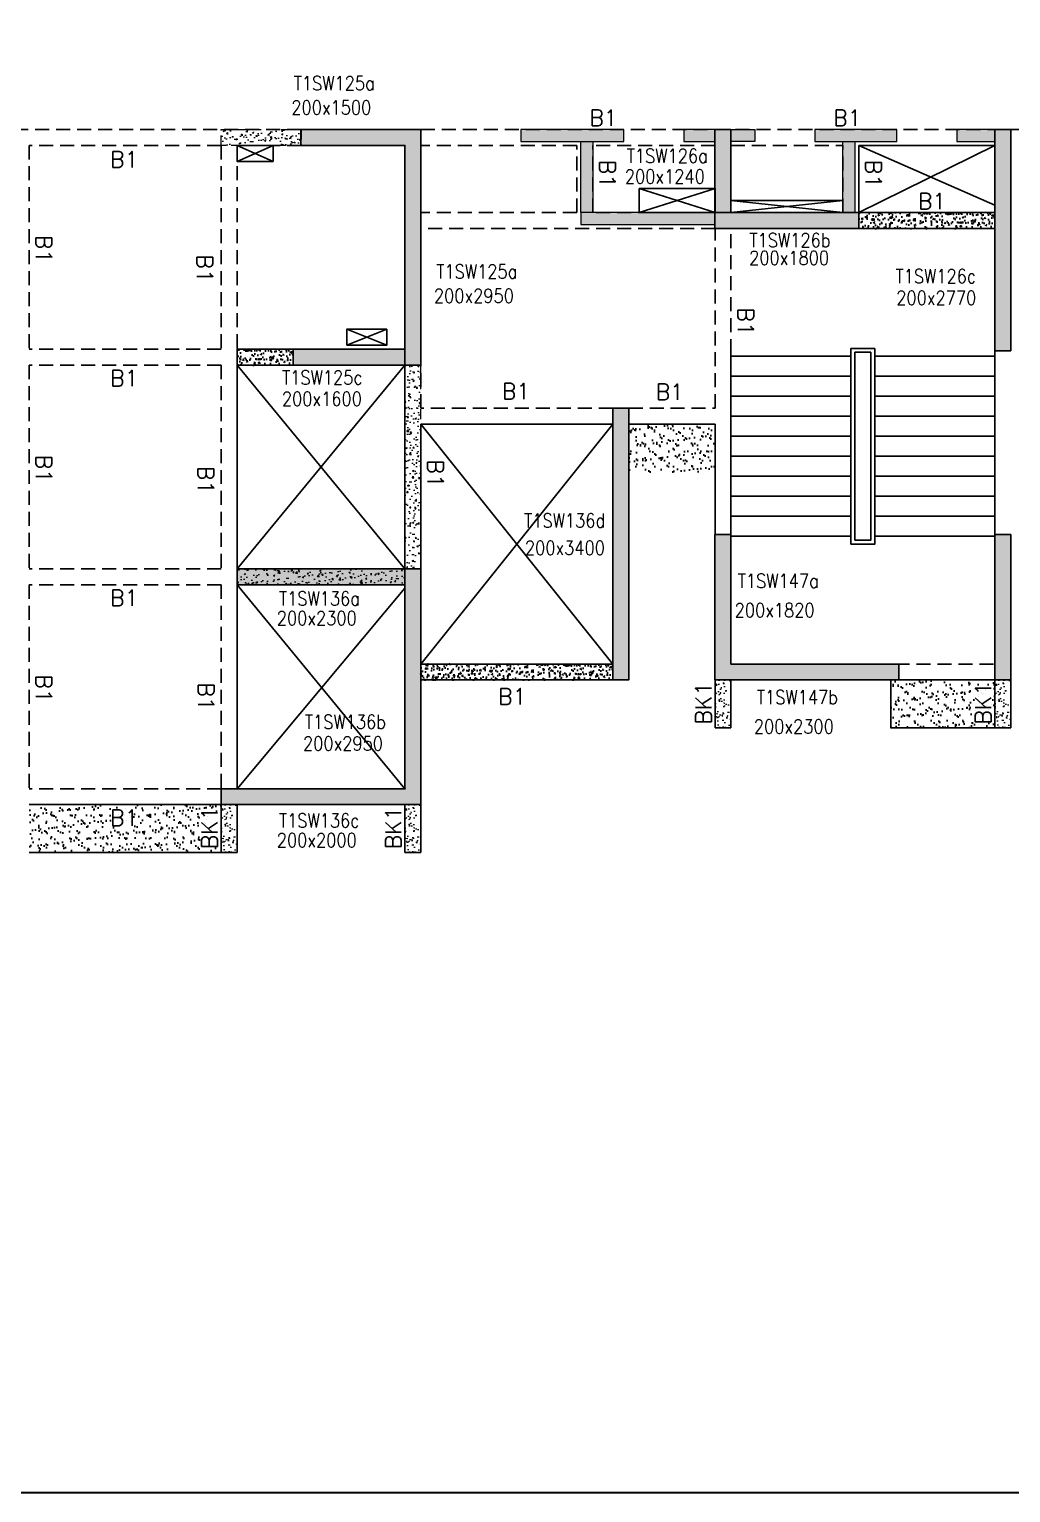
# Model space of a CAD drawing. Header units: millimetres. Extents: x 1078357 to 2594950, y -4969473 to -4636555.
# Drawn here: x 1881181 to 1893461, y -4673748 to -4655435 of the extents above; entities that cross this region are included whole.
import ezdxf

# ---------------------------------------------------------------- set-up
doc = ezdxf.new("R2010")
doc.units = ezdxf.units.MM
doc.header["$PDMODE"] = 35
for name, pattern in [('CONTINOUS', [0]), ('HIDDEN', [0.375, 0.25, -0.125]), ('New Retail block$0$CONTINOUS', [0])]:
    doc.linetypes.add(name, pattern=pattern)
for name, color, linetype, lineweight in [('A-_ANOTDIMA_D-', 6, 'Continuous', 13), ('Boundary', 40, 'Continuous', 30), ('COL. NO.', 30, 'Continuous', 25), ('COL. SIZE', 7, 'Continuous', 25), ('HATCH', 8, 'Continuous', 30), ('Origin', 40, 'Continuous', 30), ('RCC UPSTAND', 43, 'Continuous', 30), ('S-NON STR RCC WALL', 8, 'Continuous', 0)]:
    doc.layers.add(name, color=color, linetype=linetype, lineweight=lineweight)
for name, color, linetype in [('B-200x650', 241, 'HIDDEN'), ('NON STR. RCC WALL', 6, 'Continuous'), ('S-COLUMN_SHEAR WALL', 1, 'Continuous'), ('S-CUT OUT', 3, 'Continuous'), ('S-PROJECTION', 54, 'New Retail block$0$CONTINOUS'), ('S-STAIR', 8, 'Continuous')]:
    doc.layers.add(name, color=color, linetype=linetype)
doc.styles.add('ROMANS', font='romans.shx', dxfattribs={"width": 0.85})
pattern_1 = [(37.47015413, (-4383526.34, 23391890.04), (-4.72361136, 146.8264517), [0, -115.824, 0, -129.54, 0, -123.825]), (7.4701541, (-4383526.34, 23391890.04), (134.9689868, 214.9772528), [0, -62.484, 0, -104.394, 0, -40.005]), (327.47015413, (-4383620.06, 23391890.08), (237.29790347, 0.3075449), [0, -38.1, 0, -137.16, 0, -179.07]), (317.4701541, (-4383620.06, 23391890.08), (229.1017424, 66.759465), [0, -19.05, 0, -89.916, 0, -102.87])]
pattern_2 = [(50, (1842933.23, -4659539.53), (182.18467, -15.9391), [19.05, -209.55]), (355, (1842933.23, -4659539.53), (-35.2434, 191.05685), [15.24, -167.6406]), (100.45144, (1842948.41, -4659540.86), (146.94125, 175.11775), [16.19, -178.09024]), (46.1842, (1842933.23, -4659488.73), (271.079, -42.0423), [28.575, -314.325]), (96.63556, (1842955.82, -4659492.24), (237.4041, 247.4261), [24.285, -267.1356]), (351.18415, (1842933.23, -4659488.73), (237.4041, 247.4261), [22.86, -251.4597]), (21, (1842958.63, -4659501.43), (151.6144, -102.2652), [19.05, -209.55]), (326, (1842958.63, -4659501.43), (61.802, 184.188), [15.24, -167.64]), (71.45144, (1842971.27, -4659509.95), (213.4164, 81.9228), [16.19, -178.0899]), (37.5, (1842933.23, -4659539.53), (3.0886, 84.55504), [0, -165.608, 0, -170.18, 0, -168.275]), (7.5, (1842933.23, -4659539.53), (66.81966, 100.18057), [0, -97.028, 0, -161.798, 0, -64.135]), (327.5, (1842876.59, -4659539.53), (135.5906, -5.72874), [0, -63.5, 0, -198.12, 0, -262.89]), (317.5, (1842851.19, -4659539.53), (148.12918, 25.4265), [0, -82.55, 0, -131.572, 0, -186.69])]

# ---------------------------------------------------------------- blocks, each defined once
blk = doc.blocks.new('G$CD63B60BD')
at = {"layer": 'COL. NO.', "linetype": 'Continuous', "style": 'ROMANS', "width": 0.85}
for s, p in [('T1SW125a', (71784, 7441, -320)), ('T1SW126a', (75951, 6532, -320)), ('T1SW126b', (77486, 5476, -320)), ('T1SW125a', (73568, 5083, -320)), ('T1SW126c', (79314, 5025, -320)), ('T1SW125c', (71638, 3759, -320)), ('T1SW136d', (74667, 1967, 0)), ('T1SW147a', (77339, 1214, -320)), ('T1SW136a', (71599, 993, -320)), ('T1SW147b', (77579, -243, -320)), ('T1SW136b', (71924, -552, -320)), ('T1SW136c', (71599, -1785, -320))]:
    blk.add_text(s, height=175, dxfattribs=at).set_placement(p)
at = {"layer": 'COL. SIZE', "linetype": 'Continuous', "style": 'ROMANS', "width": 0.85}
for s, p in [('200x1500', (71754, 7138, -320)), ('200x1240', (75927, 6271, -320)), ('200x1800', (77482, 5253, -320)), ('200x2950', (73538, 4779, -320)), ('200x2770', (79323, 4753, -320)), ('200x1600', (71636, 3489, -320)), ('200x3400', (74677, 1628, 0)), ('200x2300', (71572, 745, -320)), ('200x1820', (77301, 847, -320)), ('200x2300', (77541, -609, -320)), ('200x2950', (71900, -821, -320)), ('200x2000', (71572, -2033, -320))]:
    blk.add_text(s, height=175, dxfattribs=at).set_placement(p)

msp = doc.modelspace()

# ---------------------------------------------------------------- hatches: boundary and pattern name
at = {"layer": 'HATCH'}
h = msp.add_hatch(dxfattribs=at)
h.set_pattern_fill('AR-SAND', color=8, scale=3, angle=179.97015)
h.set_pattern_definition([(37.47015413, (-3278506.63, 18709820.77), (-4.72361136, 146.8264517), [0, -115.824, 0, -129.54, 0, -123.825]), (7.4701541, (-3278506.63, 18709820.77), (134.9689868, 214.9772528), [0, -62.484, 0, -104.394, 0, -40.005]), (327.4701541, (-3278600.36, 18709820.82), (237.2979035, 0.3075449), [0, -38.1, 0, -137.16, 0, -179.07]), (317.4701541, (-3278600.36, 18709820.82), (229.1017424, 66.759465), [0, -19.05, 0, -89.916, 0, -102.87])])
h.paths.add_polyline_path([(1889761.3, -4660377.7), (1888681.3, -4660377.7), (1888681.3, -4660977.7), (1889761.3, -4660977.7)])
h = msp.add_hatch(dxfattribs=at)
h.set_pattern_fill('AR-SAND', color=8, scale=3, angle=179.97015)
h.set_pattern_definition(pattern_1)
h.paths.add_polyline_path([(1893261.3, -4664176.1), (1891961.3, -4664177.8), (1891961.3, -4663577.8), (1892021.4, -4663577.8), (1892061.3, -4663577.8), (1893261.3, -4663577.8), (1893261.3, -4664176.1)], is_closed=False)
h.paths.add_polyline_path([(1892854, -4663591.3), (1892487.4, -4663591.3), (1892487.4, -4663891.3), (1892854, -4663891.3)], flags=24)
h = msp.add_hatch(dxfattribs=at)
h.set_pattern_fill('AR-SAND', color=8, scale=3, angle=179.97015)
h.set_pattern_definition(pattern_1)
h.paths.add_polyline_path([(1881181.4, -4665137.8), (1883581.3, -4665137.8), (1883581.3, -4665737.8), (1881181.4, -4665737.8)])
at = {"layer": 'RCC UPSTAND'}
h = msp.add_hatch(dxfattribs=at)
h.set_pattern_fill('AR-CONC', color=8, scale=20, angle=90)
h.set_pattern_definition([(140, (-1316438.89, -7195147.35), (12.550427, 143.4520365), [15, -165]), (85, (-1316438.89, -7195147.35), (-150.438427, -27.7502667), [12, -132]), (190.4514445, (-1316437.84, -7195135.4), (-137.887998, 115.7017693), [12.7480384, -140.2284224]), (136.1842, (-1316478.89, -7195147.35), (33.103856, 213.448266), [22.5, -247.5]), (186.6356355, (-1316476.13, -7195129.57), (-194.82372, 186.932389), [19.122068, -210.342752]), (81.184164, (-1316478.89, -7195147.35), (-194.82372, 186.932389), [18, -198]), (111, (-1316468.89, -7195127.35), (80.523778, 119.3814104), [15, -165]), (56, (-1316468.89, -7195127.35), (-145.030009, 48.6630664), [12, -132]), (161.4514447, (-1316462.17, -7195117.4), (-64.5062306, 168.0444753), [12.748038, -140.2284224]), (127.5, (-1316438.885, -7195147.355), (-66.57877077, 2.43197106), [0, -130.4, 0, -134, 0, -132.5]), (97.5, (-1316438.885, -7195147.355), (-78.8823424, 52.6139075), [0, -76.4, 0, -127.4, 0, -50.5]), (57.5, (-1316438.885, -7195191.955), (4.51097435, 106.7644872), [0, -50, 0, -156, 0, -207]), (47.5, (-1316438.885, -7195211.955), (-20.0209965, 116.6372339), [0, -65, 0, -103.6, 0, -147])])
h.paths.add_polyline_path([(1893261.1, -4657727.8), (1893261.1, -4657927.8), (1891561.1, -4657927.8), (1891561.1, -4657727.8)])
h = msp.add_hatch(dxfattribs=at)
h.set_pattern_fill('AR-CONC', color=8, scale=20, angle=90)
h.set_pattern_definition([(140, (-1325218.86, -7196857.36), (12.550427, 143.4520365), [15, -165]), (85, (-1325218.86, -7196857.36), (-150.438427, -27.7502667), [12, -132]), (190.4514445, (-1325217.82, -7196845.41), (-137.887998, 115.7017693), [12.7480384, -140.2284224]), (136.1842, (-1325258.86, -7196857.36), (33.103856, 213.448266), [22.5, -247.5]), (186.6356355, (-1325256.1, -7196839.58), (-194.82372, 186.932389), [19.122068, -210.342752]), (81.184164, (-1325258.86, -7196857.36), (-194.82372, 186.932389), [18, -198]), (111, (-1325248.86, -7196837.36), (80.523778, 119.3814104), [15, -165]), (56, (-1325248.86, -7196837.36), (-145.030009, 48.6630664), [12, -132]), (161.4514447, (-1325242.15, -7196827.41), (-64.5062306, 168.0444753), [12.748038, -140.2284224]), (127.5, (-1325218.86, -7196857.363), (-66.57877077, 2.43197106), [0, -130.4, 0, -134, 0, -132.5]), (97.5, (-1325218.86, -7196857.36), (-78.8823424, 52.6139075), [0, -76.4, 0, -127.4, 0, -50.5]), (57.5, (-1325218.86, -7196901.963), (4.51097435, 106.7644872), [0, -50, 0, -156, 0, -207]), (47.5, (-1325218.86, -7196921.96), (-20.0209965, 116.6372339), [0, -65, 0, -103.6, 0, -147])])
h.paths.add_polyline_path([(1884481.1, -4659437.8), (1884481.1, -4659637.8), (1883781.1, -4659637.9), (1883781.1, -4659437.9)])
h = msp.add_hatch(dxfattribs=at)
h.set_pattern_fill('AR-CONC', color=8, scale=20, angle=90)
h.set_pattern_definition([(140, (-1321218.86, -7200797.35), (12.550427, 143.4520365), [15, -165]), (85, (-1321218.86, -7200797.35), (-150.438427, -27.7502667), [12, -132]), (190.4514445, (-1321217.81, -7200785.4), (-137.887998, 115.7017693), [12.7480384, -140.2284224]), (136.1842, (-1321258.86, -7200797.35), (33.103856, 213.448266), [22.5, -247.5]), (186.6356355, (-1321256.1, -7200779.56), (-194.82372, 186.932389), [19.122068, -210.342752]), (81.184164, (-1321258.86, -7200797.35), (-194.82372, 186.932389), [18, -198]), (111, (-1321248.86, -7200777.35), (80.523778, 119.3814104), [15, -165]), (56, (-1321248.86, -7200777.35), (-145.030009, 48.6630664), [12, -132]), (161.4514447, (-1321242.15, -7200767.4), (-64.5062306, 168.0444753), [12.748038, -140.2284224]), (127.5, (-1321218.857, -7200797.35), (-66.57877077, 2.43197106), [0, -130.4, 0, -134, 0, -132.5]), (97.5, (-1321218.86, -7200797.35), (-78.8823424, 52.6139075), [0, -76.4, 0, -127.4, 0, -50.5]), (57.5, (-1321218.857, -7200841.95), (4.51097435, 106.7644872), [0, -50, 0, -156, 0, -207]), (47.5, (-1321218.86, -7200861.95), (-20.0209965, 116.6372339), [0, -65, 0, -103.6, 0, -147])])
h.paths.add_polyline_path([(1888481.1, -4663377.8), (1888481.1, -4663577.8), (1886081.1, -4663577.8), (1886081.1, -4663377.8)])
at = {"layer": 'S-COLUMN_SHEAR WALL', "lineweight": 25}
h = msp.add_hatch(color=1, dxfattribs=at)
h.dxf.hatch_style = 1
h.paths.add_polyline_path([(1884581.1, -4656887.8), (1885881.1, -4656887.8), (1885881.1, -4659637.8), (1886081.1, -4659637.8), (1886081.1, -4656687.8), (1884581.1, -4656687.8)])
h = msp.add_hatch(color=1, dxfattribs=at)
h.dxf.hatch_style = 1
h.paths.add_polyline_path([(1889961.1, -4656687.8), (1889761.1, -4656687.8), (1889761.1, -4657727.8), (1889961.1, -4657727.8)])
h = msp.add_hatch(color=1, dxfattribs=at)
h.dxf.hatch_style = 1
h.paths.add_polyline_path([(1893461.1, -4656687.8), (1893261.1, -4656687.8), (1893261.1, -4659457.8), (1893461.1, -4659457.8)])
h = msp.add_hatch(color=1, dxfattribs=at)
h.dxf.hatch_style = 1
h.paths.add_polyline_path([(1889761.1, -4657927.8), (1891561.1, -4657927.8), (1891561.1, -4657727.8), (1889761.1, -4657727.8)])
h = msp.add_hatch(color=1, dxfattribs=at)
h.dxf.hatch_style = 1
h.paths.add_polyline_path([(1885881.1, -4659437.8), (1885881.1, -4659637.8), (1884481.1, -4659637.8), (1884481.1, -4659437.8)])
h = msp.add_hatch(color=1, dxfattribs=at)
h.dxf.hatch_style = 1
h.paths.add_polyline_path([(1888481.1, -4663577.8), (1888681.1, -4663577.8), (1888681.1, -4660177.8), (1888481.1, -4660177.8)])
h = msp.add_hatch(color=1, dxfattribs=at)
h.dxf.hatch_style = 1
h.paths.add_polyline_path([(1889761.1, -4663577.8), (1892061.1, -4663577.8), (1892061.1, -4663377.8), (1889961.1, -4663377.8), (1889961.1, -4661757.8), (1889761.1, -4661757.8)])
h = msp.add_hatch(color=1, dxfattribs=at)
h.dxf.hatch_style = 1
h.paths.add_polyline_path([(1893461.1, -4661757.8), (1893261.1, -4661757.8), (1893261.1, -4663577.8), (1893461.1, -4663577.8)])
h = msp.add_hatch(color=1, dxfattribs=at)
h.dxf.hatch_style = 1
h.paths.add_polyline_path([(1883581.1, -4665137.8), (1886081.1, -4665137.8), (1886081.1, -4662187.8), (1885881.1, -4662187.8), (1885881.1, -4662387.8), (1885881.1, -4664937.8), (1883581.1, -4664937.8), (1883581.1, -4665137.8)], is_closed=False)
h = msp.add_hatch(color=1, dxfattribs=at)
h.dxf.hatch_style = 1
h.paths.add_polyline_path([(1886081.1, -4665137.8), (1886081.1, -4662187.8), (1885881.1, -4662187.8), (1885881.1, -4664937.8), (1883581.1, -4664937.8), (1883581.1, -4665137.8)])
h = msp.add_hatch(color=1, dxfattribs=at)
h.dxf.hatch_style = 1
h.paths.add_polyline_path([(1883781.1, -4662187.8), (1885881.1, -4662187.8), (1885881.1, -4662387.8), (1883781.1, -4662387.8)])
at = {"layer": 'S-NON STR RCC WALL', "linetype": 'HIDDEN', "ltscale": 500}
h = msp.add_hatch(dxfattribs=at)
h.set_pattern_fill('AR-CONC', color=256, angle=180)
h.set_pattern_definition([(50, (745708.52, 24479.66), (182.184669, -15.9390855), [19.05, -209.55]), (355, (745708.52, 24479.66), (-35.2434214, 191.056845), [15.24, -167.640584]), (100.4514447, (745723.7, 24478.33), (146.941247, 175.117752), [16.190009, -178.0902446]), (46.1842, (745708.52, 24530.46), (271.079041, -42.042328), [28.575, -314.325]), (96.6355576, (745731.1, 24526.95), (237.404134, 247.426125), [24.285023, -267.135608]), (351.184151, (745708.52, 24530.46), (237.404134, 247.426125), [22.859967, -251.459732]), (21, (745733.92, 24517.76), (151.6143913, -102.265198), [19.05, -209.55]), (326, (745733.92, 24517.76), (61.802028, 184.187966), [15.24, -167.64]), (71.451445, (745746.55, 24509.23), (213.416419, 81.922769), [16.190009, -178.0899376]), (37.5, (745708.516, 24479.656), (3.08860325, 84.5550389), [0, -165.608, 0, -170.18, 0, -168.275]), (7.5, (745708.52, 24479.66), (66.8196625, 100.1805748), [0, -97.028, 0, -161.798, 0, -64.135]), (327.5, (745651.874, 24479.656), (135.5905952, -5.728744), [0, -63.5, 0, -198.12, 0, -262.89]), (317.5, (745626.47, 24479.66), (148.1291814, 25.426491), [0, -82.55, 0, -131.572, 0, -186.69])])
h.paths.add_polyline_path([(1883581.3, -4656687.8), (1884581.4, -4656687.8), (1884581.4, -4656887.8), (1883581.3, -4656887.8)])
at = {"layer": 'S-NON STR RCC WALL', "ltscale": 700}
h = msp.add_hatch(dxfattribs=at)
h.set_pattern_fill('AR-CONC', color=256)
h.set_pattern_definition([(50, (737365.26, -73689.52), (182.184669, -15.9390855), [19.05, -209.55]), (355, (737365.26, -73689.52), (-35.2434214, 191.056845), [15.24, -167.640584]), (100.4514447, (737380.45, -73690.85), (146.941247, 175.117752), [16.190009, -178.0902446]), (46.1842, (737365.26, -73638.72), (271.079041, -42.042328), [28.575, -314.325]), (96.6355576, (737387.85, -73642.22), (237.404134, 247.426125), [24.285023, -267.135608]), (351.184151, (737365.26, -73638.72), (237.404134, 247.426125), [22.859967, -251.459732]), (21, (737390.66, -73651.42), (151.6143913, -102.265198), [19.05, -209.55]), (326, (737390.66, -73651.42), (61.802028, 184.187966), [15.24, -167.64]), (71.451445, (737403.3, -73659.94), (213.416419, 81.922769), [16.190009, -178.0899376]), (37.5, (737365.264, -73689.52), (3.08860325, 84.5550389), [0, -165.608, 0, -170.18, 0, -168.275]), (7.5, (737365.26, -73689.52), (66.8196625, 100.1805748), [0, -97.028, 0, -161.798, 0, -64.135]), (327.5, (737308.62, -73689.52), (135.5905952, -5.728744), [0, -63.5, 0, -198.12, 0, -262.89]), (317.5, (737283.22, -73689.52), (148.1291814, 25.426491), [0, -82.55, 0, -131.572, 0, -186.69])])
h.paths.add_polyline_path([(1892786.4, -4656837.8), (1893261.4, -4656837.8), (1893261.4, -4656687.8), (1892786.4, -4656687.8)])
h.paths.add_polyline_path([(1888081.4, -4656837.8), (1888231.4, -4656837.8), (1888231.4, -4657727.8), (1888081.4, -4657727.8)])
h.paths.add_polyline_path([(1891011.4, -4656837.8), (1892036.4, -4656837.8), (1892036.4, -4656687.8), (1891011.4, -4656687.8)])
h.paths.add_polyline_path([(1889961.3, -4656687.8), (1890261.4, -4656687.8), (1890261.4, -4656837.8), (1889961.3, -4656837.8)])
h.paths.add_polyline_path([(1888081.4, -4657877.8), (1889761.3, -4657877.8), (1889761.3, -4657727.8), (1888081.4, -4657727.8)])
h.paths.add_polyline_path([(1889371.4, -4656837.8), (1889761.3, -4656837.8), (1889761.3, -4656687.8), (1889371.4, -4656687.8)])
h.paths.add_polyline_path([(1887331.4, -4656837.8), (1888621.4, -4656837.8), (1888621.4, -4656687.8), (1887331.4, -4656687.8)])
h.paths.add_polyline_path([(1891361.4, -4656837.8), (1891511.4, -4656837.8), (1891511.4, -4657727.8), (1891361.4, -4657727.8)])
at = {"layer": 'S-NON STR RCC WALL', "linetype": 'HIDDEN', "ltscale": 500}
h = msp.add_hatch(dxfattribs=at)
h.set_pattern_fill('AR-CONC', color=256, angle=180)
h.set_pattern_definition(pattern_2)
h.paths.add_polyline_path([(1886081.4, -4659637.8), (1885881.4, -4659637.8), (1885881.4, -4662187.8), (1886081.4, -4662187.8)])
h = msp.add_hatch(dxfattribs=at)
h.set_pattern_fill('AR-CONC', color=256, angle=180)
h.set_pattern_definition(pattern_2)
h.paths.add_polyline_path([(1883781.3, -4662187.8), (1885881.3, -4662187.8), (1885881.3, -4662387.8), (1883781.3, -4662387.8)])
at = {"layer": 'S-NON STR RCC WALL'}
h = msp.add_hatch(dxfattribs=at)
h.set_pattern_fill('AR-CONC', color=256, angle=180)
h.set_pattern_definition([(50, (-7740411.03, 37575529.51), (182.184669, -15.93908554), [19.05, -209.55]), (355, (-7740411.03, 37575529.51), (-35.2434214, 191.0568452), [15.24, -167.6405842]), (100.4514447, (-7740395.85, 37575528.18), (146.9412471, 175.1177519), [16.1900088, -178.0902446]), (46.1842, (-7740411.03, 37575580.31), (271.0790409, -42.0423279), [28.575, -314.325]), (96.6355576, (-7740388.44, 37575576.8), (237.404134, 247.4261246), [24.2850231, -267.1356082]), (351.1841512, (-7740411.03, 37575580.3), (237.404134, 247.4261246), [22.859967, -251.459732]), (21, (-7740385.63, 37575567.61), (151.61439127, -102.2651982), [19.05, -209.55]), (326, (-7740385.63, 37575567.61), (61.80202835, 184.1879661), [15.24, -167.64]), (71.451445, (-7740373, 37575559.09), (213.4164193, 81.9227689), [16.1900088, -178.0899376]), (37.5, (-7740411.034, 37575529.51), (3.08860325, 84.55503887), [0, -165.608, 0, -170.18, 0, -168.275]), (7.5, (-7740411.03, 37575529.51), (66.81966251, 100.18057482), [0, -97.028, 0, -161.798, 0, -64.135]), (327.5, (-7740467.676, 37575529.51), (135.59059517, -5.72874399), [0, -63.5, 0, -198.12, 0, -262.89]), (317.5, (-7740493.08, 37575529.51), (148.1291814, 25.42649103), [0, -82.55, 0, -131.572, 0, -186.69])])
h.paths.add_polyline_path([(1889961.2, -4663577.8), (1889761.2, -4663577.8), (1889761.2, -4664177.8), (1889961.2, -4664177.8), (1889961.2, -4664177.8), (1889961.2, -4663577.9)], is_closed=False)
h = msp.add_hatch(dxfattribs=at)
h.set_pattern_fill('AR-CONC', color=256, angle=180)
h.set_pattern_definition([(50, (-7736911.12, 37575529.51), (182.184669, -15.93908554), [19.05, -209.55]), (355, (-7736911.12, 37575529.51), (-35.2434214, 191.0568452), [15.24, -167.6405842]), (100.4514447, (-7736895.94, 37575528.18), (146.9412471, 175.1177519), [16.1900088, -178.0902446]), (46.1842, (-7736911.12, 37575580.3), (271.0790409, -42.0423279), [28.575, -314.325]), (96.6355576, (-7736888.53, 37575576.8), (237.404134, 247.4261246), [24.2850231, -267.1356082]), (351.1841512, (-7736911.12, 37575580.3), (237.404134, 247.4261246), [22.859967, -251.459732]), (21, (-7736885.72, 37575567.61), (151.61439127, -102.2651982), [19.05, -209.55]), (326, (-7736885.72, 37575567.61), (61.80202835, 184.1879661), [15.24, -167.64]), (71.451445, (-7736873.09, 37575559.09), (213.4164193, 81.9227689), [16.1900088, -178.0899376]), (37.5, (-7736911.12, 37575529.51), (3.08860325, 84.55503887), [0, -165.608, 0, -170.18, 0, -168.275]), (7.5, (-7736911.12, 37575529.51), (66.81966251, 100.18057482), [0, -97.028, 0, -161.798, 0, -64.135]), (327.5, (-7736967.765, 37575529.51), (135.59059517, -5.72874399), [0, -63.5, 0, -198.12, 0, -262.89]), (317.5, (-7736993.17, 37575529.51), (148.1291814, 25.42649103), [0, -82.55, 0, -131.572, 0, -186.69])])
h.paths.add_polyline_path([(1893461.1, -4663577.8), (1893261.1, -4663577.8), (1893261.1, -4664177.8), (1893461.1, -4664177.8), (1893461.1, -4664177.8), (1893461.1, -4663577.9)], is_closed=False)
h = msp.add_hatch(dxfattribs=at)
h.set_pattern_fill('AR-CONC', color=256, angle=180)
h.set_pattern_definition([(50, (-7746591.13, 37573969.5), (182.184669, -15.93908554), [19.05, -209.55]), (355, (-7746591.13, 37573969.5), (-35.2434214, 191.0568452), [15.24, -167.6405842]), (100.4514447, (-7746575.95, 37573968.17), (146.9412471, 175.1177519), [16.1900088, -178.0902446]), (46.1842, (-7746591.13, 37574020.3), (271.0790409, -42.0423279), [28.575, -314.325]), (96.6355576, (-7746568.54, 37574016.8), (237.404134, 247.4261246), [24.2850231, -267.1356082]), (351.1841512, (-7746591.13, 37574020.3), (237.404134, 247.4261246), [22.859967, -251.459732]), (21, (-7746565.73, 37574007.6), (151.61439127, -102.2651982), [19.05, -209.55]), (326, (-7746565.73, 37574007.6), (61.80202835, 184.1879661), [15.24, -167.64]), (71.451445, (-7746553.1, 37573999.08), (213.4164193, 81.9227689), [16.1900088, -178.0899376]), (37.5, (-7746591.134, 37573969.5), (3.08860325, 84.55503887), [0, -165.608, 0, -170.18, 0, -168.275]), (7.5, (-7746591.13, 37573969.5), (66.81966251, 100.18057482), [0, -97.028, 0, -161.798, 0, -64.135]), (327.5, (-7746647.776, 37573969.5), (135.59059517, -5.72874399), [0, -63.5, 0, -198.12, 0, -262.89]), (317.5, (-7746673.18, 37573969.5), (148.1291814, 25.42649103), [0, -82.55, 0, -131.572, 0, -186.69])])
h.paths.add_polyline_path([(1883781.1, -4665137.8), (1883581.1, -4665137.8), (1883581.1, -4665737.8), (1883781.1, -4665737.8), (1883781.1, -4665737.8), (1883781.1, -4665137.9)], is_closed=False)
h = msp.add_hatch(dxfattribs=at)
h.set_pattern_fill('AR-CONC', color=256, angle=180)
h.set_pattern_definition([(50, (-7744291.13, 37573969.5), (182.184669, -15.93908554), [19.05, -209.55]), (355, (-7744291.13, 37573969.5), (-35.2434214, 191.0568452), [15.24, -167.6405842]), (100.4514447, (-7744275.95, 37573968.17), (146.9412471, 175.1177519), [16.1900088, -178.0902446]), (46.1842, (-7744291.13, 37574020.3), (271.0790409, -42.0423279), [28.575, -314.325]), (96.6355576, (-7744268.54, 37574016.8), (237.404134, 247.4261246), [24.2850231, -267.1356082]), (351.1841512, (-7744291.13, 37574020.3), (237.404134, 247.4261246), [22.859967, -251.459732]), (21, (-7744265.73, 37574007.6), (151.61439127, -102.2651982), [19.05, -209.55]), (326, (-7744265.73, 37574007.6), (61.80202835, 184.1879661), [15.24, -167.64]), (71.451445, (-7744253.1, 37573999.08), (213.4164193, 81.9227689), [16.1900088, -178.0899376]), (37.5, (-7744291.134, 37573969.5), (3.08860325, 84.55503887), [0, -165.608, 0, -170.18, 0, -168.275]), (7.5, (-7744291.13, 37573969.5), (66.81966251, 100.18057482), [0, -97.028, 0, -161.798, 0, -64.135]), (327.5, (-7744347.776, 37573969.5), (135.59059517, -5.72874399), [0, -63.5, 0, -198.12, 0, -262.89]), (317.5, (-7744373.18, 37573969.5), (148.1291814, 25.42649103), [0, -82.55, 0, -131.572, 0, -186.69])])
h.paths.add_polyline_path([(1886081.1, -4665137.8), (1885881.1, -4665137.8), (1885881.1, -4665737.8), (1886081.1, -4665737.8), (1886081.1, -4665737.8), (1886081.1, -4665137.9)], is_closed=False)

# ---------------------------------------------------------------- linework, layer by layer
at = {"layer": 'B-200x650', "linetype": 'HIDDEN', "ltscale": 700}
for p, q in [((1884581.4, -4656687.7, 0), (1880081.4, -4656687.7, 0)), ((1886081.4, -4656687.8, 0), (1894911.3, -4656687.8, 0)), ((1881181.4, -4656887.8, 0), (1881181.4, -4659437.8, 0)), ((1883581.4, -4656887.8, 0), (1881181.4, -4656887.8, 0)), ((1883581.4, -4656887.8, 0), (1883581.4, -4659437.8, 0)), ((1883781.4, -4656887.8, 0), (1883781.4, -4659437.8, 0)), ((1884581.4, -4656887.8, 0), (1883781.4, -4656887.8, 0)), ((1888031.4, -4656887.8, 0), (1886081.4, -4656887.8, 0)), ((1888031.4, -4657727.8, 0), (1888031.4, -4656887.8, 0)), ((1889761.3, -4656887.8, 0), (1888231.4, -4656887.8, 0)), ((1888231.4, -4657727.8, 0), (1888231.4, -4656887.8, 0)), ((1889961.3, -4656887.8, 0), (1891361.3, -4656887.8, 0)), ((1891361.3, -4657727.8, 0), (1891361.3, -4656887.8, 0)), ((1888031.4, -4657727.8, 0), (1886081.4, -4657727.8, 0)), ((1889761.3, -4657727.8, 0), (1888231.4, -4657727.8, 0)), ((1889761.3, -4657927.8, 0), (1886081.4, -4657927.8, 0)), ((1889761.3, -4660177.8, 0), (1889761.3, -4657927.8, 0)), ((1889961.3, -4659487.8, 0), (1889961.3, -4657927.8, 0)), ((1883581.4, -4659437.8, 0), (1881181.4, -4659437.8, 0)), ((1883781, -4659437.8, 0), (1884481, -4659437.8, 0)), ((1881181.4, -4659637.8, 0), (1881181.4, -4662187.8, 0)), ((1883581.4, -4659637.8, 0), (1881181.4, -4659637.8, 0)), ((1883581.4, -4659637.8, 0), (1883581.4, -4662187.8, 0)), ((1886081.3, -4660177.8, 0), (1886081.3, -4659637.8, 0)), ((1888481.4, -4660177.8, 0), (1886081.3, -4660177.8, 0)), ((1888681.4, -4660177.8, 0), (1889761.3, -4660177.8, 0)), ((1883581.4, -4662187.8, 0), (1881181.4, -4662187.8, 0)), ((1881181.4, -4662387.8, 0), (1881181.4, -4664977.7, 0)), ((1883581.4, -4662387.8, 0), (1881181.4, -4662387.8, 0)), ((1883581.4, -4662387.8, 0), (1883581.4, -4664977.7, 0)), ((1892021.4, -4663377.8, 0), (1893261.4, -4663377.8, 0)), ((1883581.4, -4664937.8, 0), (1881181.4, -4664937.8, 0))]:
    msp.add_line(p, q, dxfattribs=at)
at = {"layer": 'B-200x650', "linetype": 'CONTINOUS', "ltscale": 700}
for p, q in [((1891561.3, -4657727.8, 0), (1891561.3, -4656887.8, 0)), ((1891561.3, -4656887.8, 0), (1893261.4, -4656887.8, 0)), ((1883781, -4659637.8, 0), (1884481, -4659637.8, 0)), ((1883781.4, -4659637.8, 0), (1883781.4, -4662187.8, 0)), ((1885881.3, -4662187.8, 0), (1885881.3, -4659637.8, 0)), ((1889961.3, -4661757.8, 0), (1889961.3, -4659487.8, 0)), ((1888481.4, -4660377.8, 0), (1886081.3, -4660377.8, 0)), ((1886081.3, -4662187.8, 0), (1886081.3, -4660377.8, 0)), ((1888681.4, -4660377.8, 0), (1889761.3, -4660377.8, 0)), ((1889761.3, -4661757.8, 0), (1889761.3, -4660377.8, 0)), ((1885881.3, -4662187.8, 0), (1883781.4, -4662187.8, 0)), ((1883781.4, -4662387.8, 0), (1883781.4, -4664937.8, 0)), ((1885881.3, -4662387.8, 0), (1883781.4, -4662387.8, 0)), ((1889761.2, -4664177.8, 0), (1889761.2, -4663577.8, 0)), ((1889961.2, -4663577.8, 0), (1889961.2, -4664177.8, 0)), ((1892021.4, -4663577.8, 0), (1893261.4, -4663577.8, 0)), ((1893261.1, -4664177.8, 0), (1893261.1, -4663577.8, 0)), ((1893461.1, -4663577.8, 0), (1893461.1, -4664177.8, 0)), ((1889961.2, -4664177.8, 0), (1889761.2, -4664177.8, 0)), ((1893461.1, -4664177.8, 0), (1893261.1, -4664177.8, 0)), ((1883581.4, -4665137.8, 0), (1881181.4, -4665137.8, 0)), ((1883581.1, -4665737.8, 0), (1883581.1, -4665137.8, 0)), ((1883781.1, -4665137.8, 0), (1883781.1, -4665737.8, 0)), ((1885881.1, -4665737.8, 0), (1885881.1, -4665137.8, 0)), ((1886081.1, -4665137.8, 0), (1886081.1, -4665737.8, 0)), ((1883781.1, -4665737.8, 0), (1883581.1, -4665737.8, 0)), ((1886081.1, -4665737.8, 0), (1885881.1, -4665737.8, 0))]:
    msp.add_line(p, q, dxfattribs=at)
at = {"layer": 'B-200x650', "linetype": 'Continuous', "ltscale": 700}
for p, q in [((1891561.1, -4657727.8, 0), (1893261.1, -4657727.8, 0)), ((1891561.1, -4657927.8, 0), (1893261.1, -4657927.9, 0)), ((1893261.4, -4659457.8, 0), (1893261.4, -4661757.8, 0))]:
    msp.add_line(p, q, dxfattribs=at)
at = {"layer": 'B-200x650', "linetype": 'CONTINOUS', "ltscale": 700, "elevation": 0}
msp.add_lwpolyline([(1886081.4, -4663377.8), (1888481.1, -4663377.8), (1888481.1, -4663577.8), (1886081.4, -4663577.8)], close=True, dxfattribs=at)
at = {"layer": 'Boundary', "ltscale": 700, "elevation": 0}
msp.add_lwpolyline([(1803327.6, -4636994.1), (1908927.8, -4636994.1), (1908927.8, -4673747.9), (1803327.6, -4673747.9)], close=True, dxfattribs=at)
at = {"layer": 'NON STR. RCC WALL', "elevation": 0}
for points in [[(1893261.1, -4657727.8), (1893261.1, -4657927.8), (1891561.1, -4657927.8), (1891561.1, -4657727.8)], [(1884481.1, -4659437.8), (1884481.1, -4659637.8), (1883781.1, -4659637.9), (1883781.1, -4659437.9)], [(1888481.1, -4663377.8), (1888481.1, -4663577.8), (1886081.1, -4663577.8), (1886081.1, -4663377.8)]]:
    msp.add_lwpolyline(points, close=True, dxfattribs=at)
at = {"layer": 'Origin', "ltscale": 700}
msp.add_point((1885881.1, -4664937.8, 0), dxfattribs=at)
at = {"layer": 'S-COLUMN_SHEAR WALL', "color": 1, "lineweight": 25}
msp.add_line((1891561.1, -4657727.8, 0), (1891561.1, -4657927.8, 0), dxfattribs=at)
at = {"layer": 'S-COLUMN_SHEAR WALL', "color": 1, "lineweight": 25, "elevation": 0}
for points in [[(1884581.1, -4656887.8), (1885881.1, -4656887.8), (1885881.1, -4659637.8), (1886081.1, -4659637.8), (1886081.1, -4656687.8), (1884581.1, -4656687.8), (1884581.1, -4656887.8)], [(1883581.1, -4665137.8), (1886081.1, -4665137.8), (1886081.1, -4662187.8), (1885881.1, -4662187.8), (1885881.1, -4664937.8), (1883581.1, -4664937.8), (1883581.1, -4665137.8)]]:
    msp.add_lwpolyline(points, dxfattribs=at)
for points in [[(1889961.1, -4656687.8), (1889761.1, -4656687.8), (1889761.1, -4657727.9), (1889961.1, -4657727.9)], [(1893461.1, -4656687.8), (1893261.1, -4656687.8), (1893261.1, -4659457.8), (1893461.1, -4659457.8)], [(1889761.1, -4657927.8), (1891561.1, -4657927.8), (1891561.1, -4657727.8), (1889761.1, -4657727.8)], [(1885881.1, -4659437.8), (1885881.1, -4659637.8), (1884481.1, -4659637.8), (1884481.1, -4659437.8)], [(1888481.1, -4660177.8), (1888681.1, -4660177.8), (1888681.1, -4663577.8), (1888481.1, -4663577.8)], [(1889761.1, -4663577.8), (1892061.1, -4663577.8), (1892061.1, -4663377.8), (1889961.1, -4663377.8), (1889961.1, -4661757.8), (1889761.1, -4661757.8)], [(1893461.1, -4661757.8), (1893261.1, -4661757.8), (1893261.1, -4663577.8), (1893461.1, -4663577.8)], [(1883781.1, -4662187.8), (1885881.1, -4662187.8), (1885881.1, -4662387.8), (1883781.1, -4662387.8)]]:
    msp.add_lwpolyline(points, close=True, dxfattribs=at)
at = {"layer": 'S-CUT OUT', "ltscale": 700}
for p, q in [((1883781.1, -4656887.8, 0), (1884231.1, -4657087.8, 0)), ((1884231.1, -4656887.8, 0), (1883781.1, -4657087.8, 0)), ((1885156.1, -4659387.8, 0), (1885656.1, -4659187.8, 0)), ((1885656.1, -4659387.8, 0), (1885156.1, -4659187.8, 0))]:
    msp.add_line(p, q, dxfattribs=at)
at = {"layer": 'S-CUT OUT'}
for p, q in [((1891561.3, -4656887.8, 0), (1893261.4, -4657637.8, 0)), ((1893261.4, -4656887.8, 0), (1891561.3, -4657727.8, 0)), ((1888811.3, -4657427.7, 0), (1889761.3, -4657727.8, 0)), ((1889761.3, -4657427.7, 0), (1888811.3, -4657727.7, 0)), ((1891361.3, -4657577.7, 0), (1889961.3, -4657727.8, 0)), ((1889961.3, -4657577.7, 0), (1891361.3, -4657727.8, 0))]:
    msp.add_line(p, q, dxfattribs=at)
at = {"layer": 'S-CUT OUT', "ltscale": 700, "elevation": 0}
for points in [[(1884231.1, -4656887.8), (1883781.1, -4656887.8), (1883781.1, -4657087.8), (1884231.1, -4657087.8)], [(1885656.1, -4659187.8), (1885156.1, -4659187.8), (1885156.1, -4659387.8), (1885656.1, -4659387.8)]]:
    msp.add_lwpolyline(points, close=True, dxfattribs=at)
at = {"layer": 'S-CUT OUT', "elevation": 0}
for points in [[(1888811.3, -4657427.7), (1889761.3, -4657427.7), (1889761.3, -4657727.7), (1888811.3, -4657727.7)], [(1889961.3, -4657577.7), (1891361.3, -4657577.7), (1891361.3, -4657727.7), (1889961.3, -4657727.7)]]:
    msp.add_lwpolyline(points, close=True, dxfattribs=at)
for points in [[(1883781.4, -4662187.8), (1885881.4, -4659637.8)], [(1883781.4, -4659637.8), (1885881.4, -4662187.8)], [(1888481.4, -4660377.8), (1886081.4, -4663377.8)], [(1886081.4, -4660377.8), (1888481.4, -4663377.8)], [(1883781.4, -4662387.8), (1885881.4, -4664937.8)], [(1883781.4, -4664937.8), (1885881.4, -4662427.7)]]:
    msp.add_lwpolyline(points, dxfattribs=at)
at = {"layer": 'S-NON STR RCC WALL', "linetype": 'HIDDEN', "ltscale": 500, "elevation": 0}
for points in [[(1883581.3, -4656687.8), (1884581.4, -4656687.8), (1884581.4, -4656887.8), (1883581.3, -4656887.8)], [(1886081.4, -4659637.8), (1885881.4, -4659637.8), (1885881.4, -4662187.8), (1886081.4, -4662187.8)], [(1883781.3, -4662187.8), (1885881.3, -4662187.8), (1885881.3, -4662387.8), (1883781.3, -4662387.8)]]:
    msp.add_lwpolyline(points, close=True, dxfattribs=at)
at = {"layer": 'S-NON STR RCC WALL', "ltscale": 700, "elevation": 0}
for points in [[(1887331.4, -4656837.8), (1888621.4, -4656837.8), (1888621.4, -4656687.8), (1887331.4, -4656687.8)], [(1889371.4, -4656837.8), (1889761.3, -4656837.8), (1889761.3, -4656687.8), (1889371.4, -4656687.8)], [(1889961.3, -4656687.8), (1890261.4, -4656687.8), (1890261.4, -4656837.8), (1889961.3, -4656837.8)], [(1891011.4, -4656837.8), (1892036.4, -4656837.8), (1892036.4, -4656687.8), (1891011.4, -4656687.8)], [(1892786.4, -4656837.8), (1893261.4, -4656837.8), (1893261.4, -4656687.8), (1892786.4, -4656687.8)], [(1888081.4, -4656837.8), (1888231.4, -4656837.8), (1888231.4, -4657727.8), (1888081.4, -4657727.8)], [(1891361.4, -4656837.8), (1891511.4, -4656837.8), (1891511.4, -4657727.8), (1891361.4, -4657727.8)], [(1888081.4, -4657877.8), (1889761.3, -4657877.8), (1889761.3, -4657727.8), (1888081.4, -4657727.8)]]:
    msp.add_lwpolyline(points, close=True, dxfattribs=at)
at = {"layer": 'S-PROJECTION'}
for p, q in [((1893261.3, -4664176.1, 0), (1893261.3, -4663977.8, 0)), ((1883581.3, -4665737.8, 0), (1883581.3, -4665537.8, 0)), ((1883581.3, -4665737.8, 0), (1881181.3, -4665737.8, 0))]:
    msp.add_line(p, q, dxfattribs=at)
at = {"layer": 'S-PROJECTION', "elevation": 0}
msp.add_lwpolyline([(1893261.3, -4664176.1), (1891961.3, -4664177.8), (1891961.3, -4663577.8)], dxfattribs=at)
at = {"layer": 'S-STAIR', "elevation": 0}
for points in [[(1891761.3, -4659427.8), (1891761.3, -4661877.8), (1891461.3, -4661877.8), (1891461.3, -4659427.8)], [(1891711.3, -4659477.8), (1891711.3, -4661827.8), (1891511.3, -4661827.8), (1891511.3, -4659477.8)]]:
    msp.add_lwpolyline(points, close=True, dxfattribs=at)
for points in [[(1891461.3, -4659527.8), (1889961.3, -4659527.8)], [(1889961.3, -4659527.8), (1889961.3, -4661777.8), (1891461.3, -4661777.8)], [(1891761.3, -4659527.8), (1893261.3, -4659527.8)], [(1893261.3, -4659527.8), (1893261.3, -4661777.8), (1891761.3, -4661777.8)], [(1889961.3, -4659777.8), (1891461.3, -4659777.8)], [(1893261.3, -4659777.8), (1891761.3, -4659777.8)], [(1889961.3, -4660027.8), (1891461.3, -4660027.8)], [(1893261.3, -4660027.8), (1891761.3, -4660027.8)], [(1889961.3, -4660277.8), (1891461.3, -4660277.8)], [(1893261.3, -4660277.8), (1891761.3, -4660277.8)], [(1889961.3, -4660527.8), (1891461.3, -4660527.8)], [(1893261.3, -4660527.8), (1891761.3, -4660527.8)], [(1889961.3, -4660777.8), (1891461.3, -4660777.8)], [(1893261.3, -4660777.8), (1891761.3, -4660777.8)], [(1889961.3, -4661027.8), (1891461.3, -4661027.8)], [(1893261.3, -4661027.8), (1891761.3, -4661027.8)], [(1889961.3, -4661277.8), (1891461.3, -4661277.8)], [(1893261.3, -4661277.8), (1891761.3, -4661277.8)], [(1889961.3, -4661527.8), (1891461.3, -4661527.8)], [(1893261.3, -4661527.8), (1891761.3, -4661527.8)]]:
    msp.add_lwpolyline(points, dxfattribs=at)

# ---------------------------------------------------------------- block references
at = {"layer": 'A-_ANOTDIMA_D-', "color": 2, "ltscale": 700}
msp.add_blockref('G$CD63B60BD', (1812706.1, -4663637.8, 0), dxfattribs=at)

# ---------------------------------------------------------------- texts
at = {"layer": 'B-200x650', "linetype": 'HIDDEN', "ltscale": 500, "style": 'ROMANS'}
for rotation, p in [(359.99906, (1888189.5, -4656643.9, -2.7)), (359.99906, (1891241.4, -4656643.9, -2.7)), (359.99906, (1882194.2, -4657163.5, -2.7)), (269.99906, (1888315.3, -4657069, -2.7)), (269.99906, (1891645.2, -4657069, -2.7)), (359.99906, (1892301.2, -4657686.6, -2.7)), (269.99906, (1881265.2, -4658009, -2.7)), (269.99906, (1883279.1, -4658254.2, -2.7)), (359.99906, (1882194.2, -4659901.3, -2.7)), (359.99906, (1887095.9, -4660064.7, -2.7)), (359.99906, (1889019.7, -4660072.7, -2.7)), (269.99906, (1881265.2, -4660759, -2.7)), (269.99906, (1883291.5, -4660899.9, -2.7)), (359.99906, (1882194.2, -4662651.3, -2.7)), (269.99906, (1881265.2, -4663509, -2.7)), (269.99906, (1883293.5, -4663608.6, -2.7)), (359.99906, (1887049.2, -4663883.9, -2.7)), (359.99906, (1882193.9, -4665401.3, -2.7))]:
    msp.add_text('B1', height=200, rotation=rotation, dxfattribs=at).set_placement(p)
at = {"layer": 'B-200x650', "linetype": 'HIDDEN', "ltscale": 700, "style": 'ROMANS'}
for p in [(1890045.2, -4658917.8, -2.7), (1886165.2, -4660819.3, -2.7)]:
    msp.add_text('B1', height=200, rotation=269.99906, dxfattribs=at).set_placement(p)
at = {"layer": 'B-200x650', "linetype": 'CONTINOUS', "ltscale": 700, "style": 'ROMANS'}
for p in [(1889716.6, -4664135, 50), (1893216.5, -4664135, 50), (1883536.5, -4665695, 50), (1885836.5, -4665695, 50)]:
    msp.add_text('BK1', height=200, rotation=90, dxfattribs=at).set_placement(p)

doc.saveas('drawing.dxf')
